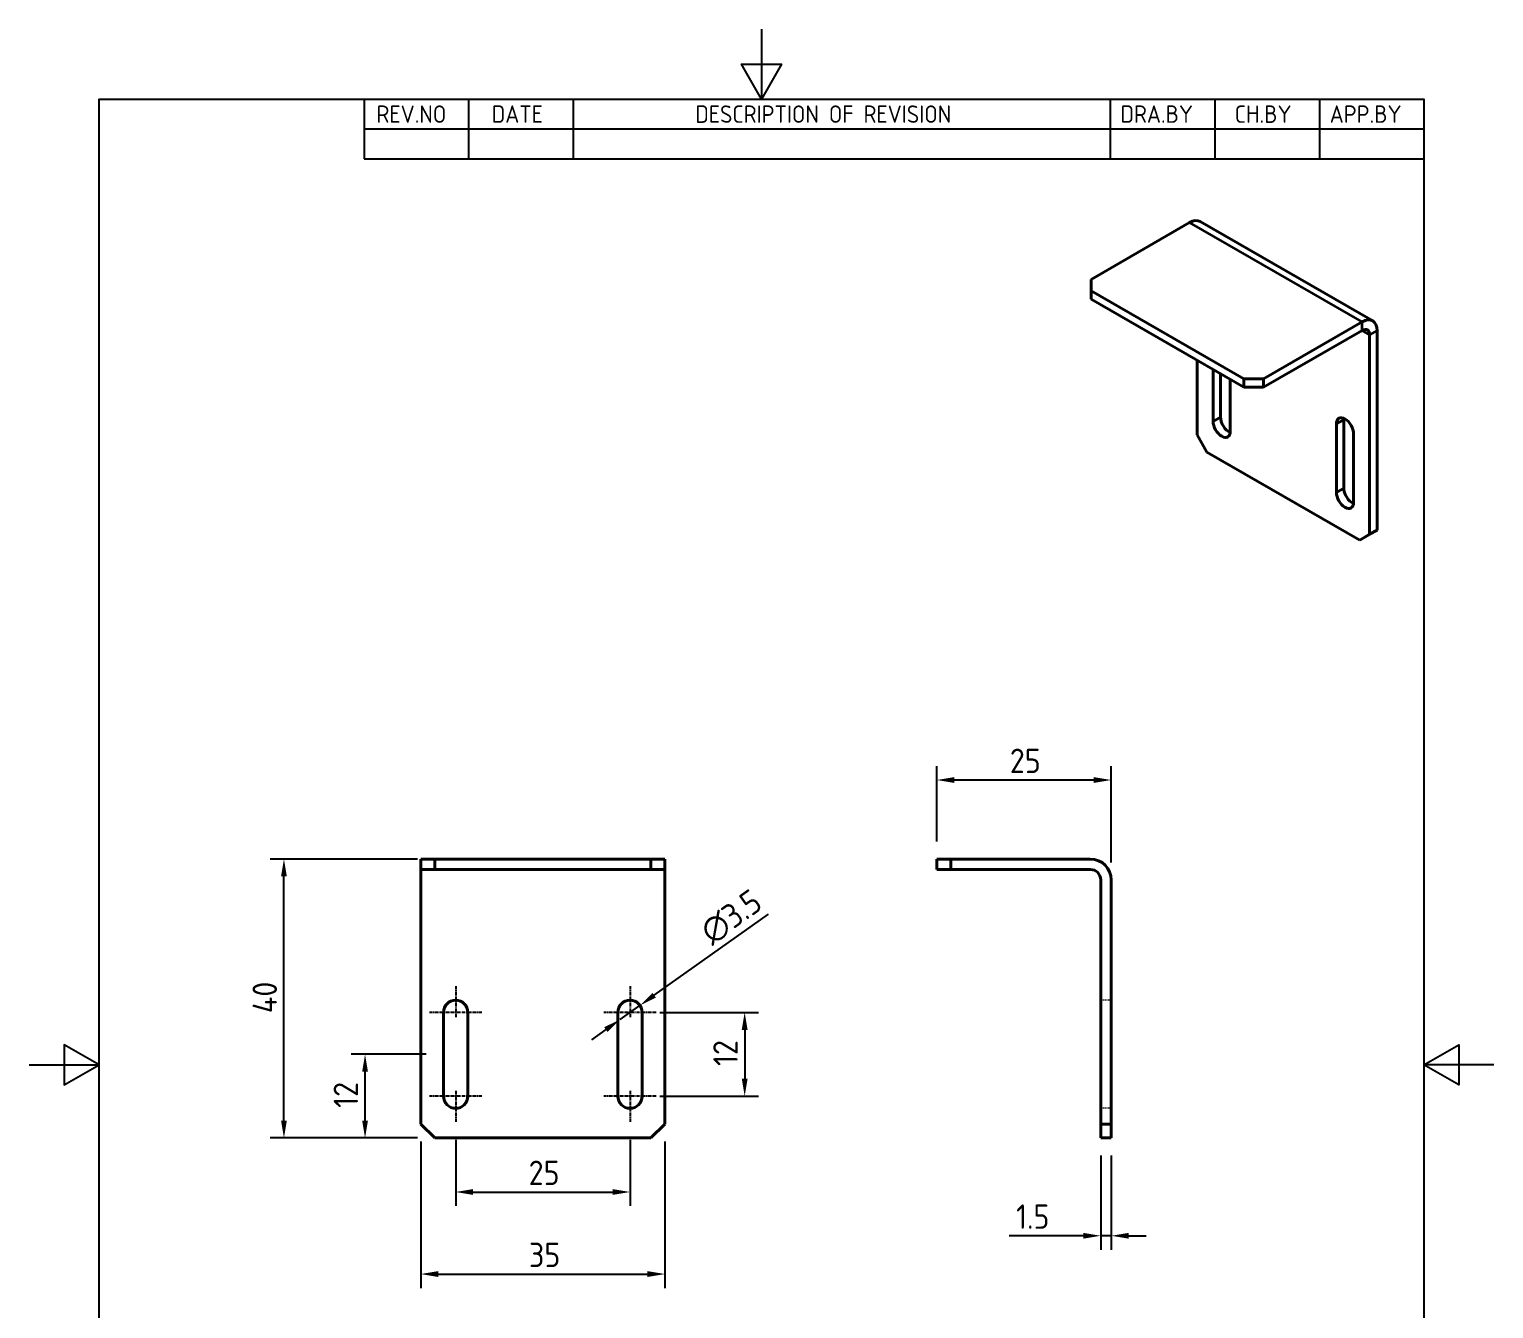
# Model space of a CAD drawing. Header units: millimetres. Extents: x 0 to 210, y 0 to 297.
# Drawn here: x 0 to 210, y 113.5 to 297 of the extents above; entities that cross this region are included whole.
import ezdxf

# ---------------------------------------------------------------- set-up
doc = ezdxf.new("R2010")
doc.units = ezdxf.units.MM
doc.linetypes.add('CHAIN', pattern=[0.7087, 0.4724, -0.0591, 0.1181, -0.0591])
doc.linetypes.add('DASHED', pattern=[0.2067, 0.1654, -0.0413])
doc.layers.get('0').update_dxf_attribs({"color": 3, "lineweight": 25, "true_color": 0x00ff00})
for name, color, linetype, lineweight, true_color in [('가려진 것(ISO)', 2, 'DASHED', 18, 0xffff00), ('가시적인 것(ISO)', 3, 'Continuous', 40, 0x00ff00), ('가시적인 좁은 것(ISO)', 3, 'Continuous', 35, 0x00ff00), ('기호(ISO)', 5, 'Continuous', 25, 0x0000ff), ('중심 표식(ISO)', 1, 'Continuous', 25, 0xff0000), ('치수(ISO)', 2, 'Continuous', 25, 0xffff00)]:
    doc.layers.add(name, color=color, linetype=linetype, lineweight=lineweight, true_color=true_color)
doc.layers.add('경계(ISO)', color=7, linetype='Continuous', lineweight=25)
doc.styles.add('ISO ProportionalPSTEK', font='isocp.shx')
doc.styles.add('치수 텍스트_PSTEK_POSCO', font='isocp.shx')
doc.dimstyles.new('치수_PSTEK_POSCO', dxfattribs={"dimtxt": 3.5, "dimasz": 2.5, "dimexe": 2, "dimexo": 2.5, "dimgap": 1, "dimtad": 1, "dimrnd": 1e-08, "dimdsep": 46, "dimtxsty": '치수 텍스트_PSTEK_POSCO', "dimcen": 0.09, "dimdle": 10, "dimclrd": 7, "dimclre": 7, "dimclrt": 2, "dimadec": 1, "dimazin": 2, "dimtfac": 1, "dimtmove": 0, "dimatfit": 3, "dimfxl": 1, "dimtolj": 1, "dimlwd": -1, "dimlwe": -1, "dimarcsym": 0})

# ---------------------------------------------------------------- blocks, each defined once
blk = doc.blocks.new('경계 Default Border')
at = {"layer": '경계(ISO)', "flags": 128}
for points in [[(105, 297.0000076293945), (105, 287.0000076293945), (102.1132469177246, 292.0000076293945), (107.8867530822754, 292.0000076293945), (105, 287.0000076293945)], [(10, 10), (10, 287.0000076293945), (200, 287.0000076293945), (200, 10), (10, 10)], [(0, 148.5000038146973), (10, 148.5000038146973), (5, 151.3867473602295), (5, 145.6132507324219), (10, 148.5000038146973)], [(210, 148.5000038146973), (200, 148.5000038146973), (205, 151.3867473602295), (205, 145.6132507324219), (200, 148.5000038146973)]]:
    blk.add_lwpolyline(points, dxfattribs=at)
blk = doc.blocks.new('리비전 내역')
at = {"layer": '기호(ISO)'}
for p, q in [((48.00000000000001, 287.0000076293945), (200, 287.0000076293945)), ((48.00000000000001, 287.0000076293945), (48.00000000000001, 282.7200076293945)), ((63.00000000000001, 287.0000076293945), (63.00000000000001, 282.7200076293945)), ((78, 287.0000076293945), (78, 282.7200076293945)), ((155, 287.0000076293945), (155, 282.7200076293945)), ((170, 287.0000076293945), (170, 282.7200076293945)), ((185, 287.0000076293945), (185, 282.7200076293945)), ((200, 287.0000076293945), (200, 282.7200076293945)), ((48.00000000000001, 282.7200076293945), (200, 282.7200076293945)), ((48.00000000000001, 282.7200076293945), (48.00000000000001, 278.4400076293945)), ((63.00000000000001, 282.7200076293945), (63.00000000000001, 278.4400076293945)), ((78, 282.7200076293945), (78, 278.4400076293945)), ((155, 282.7200076293945), (155, 278.4400076293945)), ((170, 282.7200076293945), (170, 278.4400076293945)), ((185, 282.7200076293945), (185, 278.4400076293945)), ((200, 282.7200076293945), (200, 278.4400076293945)), ((48.00000000000001, 278.4400076293945), (200, 278.4400076293945))]:
    blk.add_line(p, q, dxfattribs=at)
at = {"layer": '기호(ISO)', "color": 2, "true_color": 0xffff00, "char_height": 2.5, "attachment_point": 7, "style": 'ISO ProportionalPSTEK'}
for s, insert in [('REV.NO', (49.7871163682308, 283.5831900503393)), ('DATE', (66.31423177283666, 283.5831900503393)), ('DESCRIPTION OF REVISION', (95.50702043336295, 283.5831900503393)), ('DRA.BY', (156.4757339553203, 283.5831900503393)), ('CH.BY', (172.8642915086116, 283.5831900503393)), ('APP.BY', (186.4777339604403, 283.5831900503393))]:
    blk.add_mtext(s, dxfattribs=dict(at, insert=insert))
blk = doc.blocks.new('*D22')
at = {"layer": 'Defpoints', "color": 0, "transparency": 16777216}
for p in [(61.14731577381289, 140.2593201913645), (86.14731577381289, 140.2593201913645), (86.14731577381289, 130.2593201913645)]:
    blk.add_point(p, dxfattribs=at)
at = {"layer": '치수(ISO)', "color": 7, "transparency": 16777216}
for p, q in [((61.14731577381289, 137.7593201913645), (61.14731577381289, 128.2593201913645)), ((86.14731577381289, 137.7593201913645), (86.14731577381289, 128.2593201913645)), ((63.64731577381289, 130.2593201913645), (83.64731577381289, 130.2593201913645))]:
    blk.add_line(p, q, dxfattribs=at)
for points in [[(63.64731577381289, 130.6759868580312), (63.64731577381289, 129.8426535246979), (61.14731577381289, 130.2593201913645)], [(83.64731577381289, 130.6759868580312), (83.64731577381289, 129.8426535246979), (86.14731577381289, 130.2593201913645)]]:
    blk.add_solid(points, dxfattribs=at)
at = {"layer": '치수(ISO)', "color": 2, "transparency": 16777216, "insert": (71.60538942401965, 133.0096646795535), "char_height": 3.5, "attachment_point": 4, "style": '치수 텍스트_PSTEK_POSCO'}
blk.add_mtext('\\A1;25', dxfattribs=at)
blk = doc.blocks.new('*D23')
at = {"layer": 'Defpoints', "color": 0, "transparency": 16777216}
for p in [(56.14731577381291, 140.0093201913645), (91.1473157738129, 140.0093201913645), (91.1473157738129, 118.4937433785377)]:
    blk.add_point(p, dxfattribs=at)
at = {"layer": '치수(ISO)', "color": 7, "transparency": 16777216}
for p, q in [((56.14731577381291, 137.5093201913645), (56.14731577381291, 116.4937433785377)), ((91.1473157738129, 137.5093201913645), (91.1473157738129, 116.4937433785377)), ((58.64731577381291, 118.4937433785377), (88.6473157738129, 118.4937433785377))]:
    blk.add_line(p, q, dxfattribs=at)
for points in [[(58.64731577381291, 118.9104100452044), (58.64731577381291, 118.0770767118711), (56.14731577381291, 118.4937433785377)], [(88.6473157738129, 118.9104100452044), (88.6473157738129, 118.0770767118711), (91.1473157738129, 118.4937433785377)]]:
    blk.add_solid(points, dxfattribs=at)
at = {"layer": '치수(ISO)', "color": 2, "transparency": 16777216, "insert": (71.64982840039761, 121.2437433785377), "char_height": 3.5, "attachment_point": 4, "style": '치수 텍스트_PSTEK_POSCO'}
blk.add_mtext('\\A1;35', dxfattribs=at)
blk = doc.blocks.new('*D24')
at = {"layer": 'Defpoints', "color": 0, "transparency": 16777216}
for p in [(48.14731577381292, 150.0093201913645), (59.39731577381289, 150.0093201913645), (58.14731577381289, 138.0093201913645)]:
    blk.add_point(p, dxfattribs=at)
at = {"layer": '치수(ISO)', "color": 7, "transparency": 16777216}
for p, q in [((56.89731577381289, 150.0093201913645), (46.14731577381292, 150.0093201913645)), ((48.14731577381291, 140.5093201913645), (48.14731577381292, 147.5093201913645)), ((55.64731577381289, 138.0093201913645), (46.14731577381291, 138.0093201913645))]:
    blk.add_line(p, q, dxfattribs=at)
for points in [[(47.73064910714626, 147.5093201913645), (48.56398244047958, 147.5093201913645), (48.14731577381292, 150.0093201913645)], [(47.73064910714625, 140.5093201913645), (48.56398244047958, 140.5093201913645), (48.14731577381291, 138.0093201913645)]]:
    blk.add_solid(points, dxfattribs=at)
at = {"layer": '치수(ISO)', "color": 2, "transparency": 16777216, "insert": (45.39697128562391, 142.3292168449079), "char_height": 3.5, "attachment_point": 4, "rotation": 90, "style": '치수 텍스트_PSTEK_POSCO'}
blk.add_mtext('\\A1;12', dxfattribs=at)
blk = doc.blocks.new('*D25')
at = {"layer": 'Defpoints', "color": 0, "transparency": 16777216}
for p in [(36.5197094358815, 178.0093201913645), (58.14731577381288, 178.0093201913645), (58.14731577381289, 138.0093201913645)]:
    blk.add_point(p, dxfattribs=at)
at = {"layer": '치수(ISO)', "color": 7, "transparency": 16777216}
for p, q in [((55.64731577381288, 178.0093201913645), (34.5197094358815, 178.0093201913645)), ((36.51970943588148, 140.5093201913645), (36.51970943588149, 175.5093201913645)), ((55.64731577381289, 138.0093201913645), (34.51970943588148, 138.0093201913645))]:
    blk.add_line(p, q, dxfattribs=at)
for points in [[(36.10304276921482, 175.5093201913645), (36.93637610254815, 175.5093201913645), (36.5197094358815, 178.0093201913645)], [(36.10304276921482, 140.5093201913645), (36.93637610254815, 140.5093201913645), (36.51970943588148, 138.0093201913645)]]:
    blk.add_solid(points, dxfattribs=at)
at = {"layer": '치수(ISO)', "color": 2, "transparency": 16777216, "insert": (33.76970943588146, 155.9079422386086), "char_height": 3.5, "attachment_point": 4, "rotation": 90, "style": '치수 텍스트_PSTEK_POSCO'}
blk.add_mtext('\\A1;40', dxfattribs=at)
blk = doc.blocks.new('*D26')
at = {"layer": 'Defpoints', "color": 0, "transparency": 16777216}
for p in [(87.89731577381289, 156.0093201913645), (87.89731577381289, 144.0093201913645), (102.5870281086783, 144.0093201913645)]:
    blk.add_point(p, dxfattribs=at)
at = {"layer": '치수(ISO)', "color": 7, "transparency": 16777216}
for p, q in [((90.39731577381289, 156.0093201913645), (104.5870281086783, 156.0093201913645)), ((102.5870281086783, 153.5093201913645), (102.5870281086783, 146.5093201913645)), ((90.39731577381289, 144.0093201913645), (104.5870281086783, 144.0093201913645))]:
    blk.add_line(p, q, dxfattribs=at)
for points in [[(102.1703614420116, 153.5093201913645), (103.003694775345, 153.5093201913645), (102.5870281086783, 156.0093201913645)], [(102.1703614420116, 146.5093201913645), (103.003694775345, 146.5093201913645), (102.5870281086783, 144.0093201913645)]]:
    blk.add_solid(points, dxfattribs=at)
at = {"layer": '치수(ISO)', "color": 2, "transparency": 16777216, "insert": (99.83668362048931, 148.3292168449078), "char_height": 3.5, "attachment_point": 4, "rotation": 90, "style": '치수 텍스트_PSTEK_POSCO'}
blk.add_mtext('\\A1;12', dxfattribs=at)
blk = doc.blocks.new('*D27')
at = {"layer": 'Defpoints', "color": 0, "transparency": 16777216}
for p in [(87.57406498265334, 157.0226743718329), (84.72056656497242, 154.9959660108961)]:
    blk.add_point(p, dxfattribs=at)
at = {"layer": '치수(ISO)', "color": 7, "transparency": 16777216}
for p, q in [((89.61227813813983, 158.4703232010736), (105.984986665421, 170.099103177896)), ((84.72056656497242, 154.9959660108961), (87.57406498265334, 157.0226743718329)), ((82.68235340948593, 153.5483171816554), (80.64414025399947, 152.1006683524148))]:
    blk.add_line(p, q, dxfattribs=at)
for points in [[(89.37100333326637, 158.8100253936547), (89.85355294301326, 158.1306210084925), (87.57406498265334, 157.0226743718329)], [(82.44107860461249, 153.8880193742365), (82.92362821435938, 153.2086149890744), (84.72056656497242, 154.9959660108961)]]:
    blk.add_solid(points, dxfattribs=at)
at = {"layer": '치수(ISO)', "color": 2, "transparency": 16777216, "insert": (96.8960455559139, 167.0166998780724), "char_height": 3.5, "attachment_point": 4, "rotation": 35.384422262238175, "style": '치수 텍스트_PSTEK_POSCO'}
blk.add_mtext('\\A1;∅3.5', dxfattribs=at)
blk = doc.blocks.new('*D28')
at = {"layer": 'Defpoints', "color": 0, "transparency": 16777216}
for p in [(130.1512940779565, 189.3410710148061), (130.1512940779565, 178.0093201913645), (155.1512940779571, 175.0093201913645)]:
    blk.add_point(p, dxfattribs=at)
at = {"layer": '치수(ISO)', "color": 7, "transparency": 16777216}
for p, q in [((130.1512940779565, 180.5093201913645), (130.1512940779565, 191.3410710148061)), ((155.1512940779571, 177.5093201913645), (155.1512940779571, 191.3410710148061)), ((152.6512940779571, 189.3410710148061), (132.6512940779565, 189.3410710148061))]:
    blk.add_line(p, q, dxfattribs=at)
for points in [[(132.6512940779565, 189.7577376814727), (132.6512940779565, 188.9244043481394), (130.1512940779565, 189.3410710148061)], [(152.6512940779571, 189.7577376814727), (152.6512940779571, 188.9244043481394), (155.1512940779571, 189.3410710148061)]]:
    blk.add_solid(points, dxfattribs=at)
at = {"layer": '치수(ISO)', "color": 2, "transparency": 16777216, "insert": (140.6093677281635, 192.091415502995), "char_height": 3.5, "attachment_point": 4, "style": '치수 텍스트_PSTEK_POSCO'}
blk.add_mtext('\\A1;25', dxfattribs=at)
blk = doc.blocks.new('*D29')
at = {"layer": 'Defpoints', "color": 0, "transparency": 16777216}
for p in [(153.6512940779565, 138.0093201913645), (155.1512940779565, 138.0093201913645), (155.1512940779565, 123.9838548649831)]:
    blk.add_point(p, dxfattribs=at)
at = {"layer": '치수(ISO)', "color": 7, "transparency": 16777216}
for p, q in [((153.6512940779565, 135.5093201913645), (153.6512940779565, 121.9838548649831)), ((155.1512940779565, 135.5093201913645), (155.1512940779565, 121.9838548649831)), ((151.1512940779565, 123.9838548649831), (140.5005041465367, 123.9838548649831)), ((155.1512940779565, 123.9838548649831), (153.6512940779565, 123.9838548649831)), ((157.6512940779565, 123.9838548649831), (160.1512940779565, 123.9838548649831))]:
    blk.add_line(p, q, dxfattribs=at)
for points in [[(151.1512940779565, 124.4005215316498), (151.1512940779565, 123.5671881983165), (153.6512940779565, 123.9838548649831)], [(157.6512940779565, 124.4005215316498), (157.6512940779565, 123.5671881983165), (155.1512940779565, 123.9838548649831)]]:
    blk.add_solid(points, dxfattribs=at)
at = {"layer": '치수(ISO)', "color": 2, "transparency": 16777216, "insert": (141.5005041465367, 126.7338548649831), "char_height": 3.5, "attachment_point": 4, "style": '치수 텍스트_PSTEK_POSCO'}
blk.add_mtext('\\A1;1.5', dxfattribs=at)

msp = doc.modelspace()

# ---------------------------------------------------------------- linework, layer by layer
at = {"layer": '가려진 것(ISO)'}
for p, q in [((155.1512940779556, 157.7593201913645), (153.6512940779556, 157.7593201913645)), ((155.1512940779556, 142.2593201913645), (153.6512940779556, 142.2593201913645))]:
    msp.add_line(p, q, dxfattribs=at)
at = {"layer": '가시적인 것(ISO)'}
for p, q in [((152.2554589341098, 261.1404739976593), (166.3975945578387, 269.2843882735072)), ((167.8946911925912, 269.4314972074155), (192.6434285341241, 255.1796472246859)), ((152.2554589341103, 259.51169114249), (152.2554589341098, 261.1404739976593)), ((152.2554589341103, 258.2853704552262), (152.2554589341103, 259.51169114249)), ((174.1757691508965, 246.8886240149295), (152.2554589341103, 259.51169114249)), ((174.1757691508965, 245.6623033276657), (152.2554589341103, 258.2853704552262)), ((191.1463318993715, 255.0325382907776), (177.0041962756427, 246.8886240149297)), ((177.0041962756427, 245.6623033276659), (191.1463318993715, 253.8062176035138)), ((192.2069920711512, 253.1906904869386), (192.2069920711512, 224.5765411174497)), ((193.2676522429309, 253.8014840576272), (193.2676522429309, 225.1873346881383)), ((167.4582547296184, 238.8283911001793), (167.4582547296184, 249.5306626086952)), ((169.756351768475, 240.7751935297246), (169.756351768475, 248.2072765388702)), ((170.8170119402547, 247.596482968182), (170.8170119402547, 241.3859871004132)), ((172.2312255026283, 246.7820915405973), (172.2312255026283, 239.3500085314516)), ((174.1757691508965, 246.8886240149295), (174.1757691508965, 245.6623033276657)), ((177.0041962756427, 246.8886240149297), (174.1757691508965, 246.8886240149295)), ((177.0041962756427, 245.6623033276659), (177.0041962756427, 246.8886240149297)), ((174.1757691508965, 245.6623033276657), (177.0041962756427, 245.6623033276659)), ((187.4340212981413, 230.5953006849177), (187.4340212981413, 240.4058661830282)), ((188.4946814699209, 241.0166597537168), (188.4946814699209, 231.2060942556063)), ((168.8724682919917, 236.3789054229096), (167.4582547296184, 238.8283911001793)), ((189.9088950322946, 238.9806811847552), (189.9088950322946, 229.1701156866448)), ((190.7927785087779, 223.7558382953492), (168.8724682919917, 236.3789054229096)), ((191.8534386805576, 224.3666318660378), (193.2676522429309, 225.1873346881383)), ((193.2676522429309, 225.1873346881383), (192.2069920711512, 224.5765411174497)), ((192.2069920711512, 224.5765411174497), (190.7927785087779, 223.7558382953492)), ((190.7927785087779, 223.7558382953492), (191.8534386805576, 224.3666318660378)), ((58.14731577381288, 178.0093201913645), (56.14731577381289, 178.0093201913645)), ((56.14731577381289, 178.0093201913645), (56.14731577381289, 176.5093201913646)), ((56.14731577381289, 176.5093201913646), (58.14731577381288, 176.5093201913646)), ((56.14731577381288, 176.5093201913645), (56.14731577381288, 175.0093201913645)), ((58.14731577381288, 176.5093201913646), (58.14731577381288, 178.0093201913645)), ((89.14731577381289, 178.0093201913645), (58.14731577381288, 178.0093201913645)), ((89.14731577381289, 176.5093201913646), (58.14731577381288, 176.5093201913646)), ((89.14731577381289, 178.0093201913645), (89.14731577381289, 176.5093201913646)), ((91.14731577381289, 178.0093201913645), (89.14731577381289, 178.0093201913645)), ((89.14731577381289, 176.5093201913646), (91.1473157738129, 176.5093201913646)), ((91.1473157738129, 176.5093201913646), (91.14731577381289, 178.0093201913645)), ((91.14731577381289, 176.5093201913645), (91.14731577381289, 175.0093201913645)), ((130.1512940779565, 178.0093201913645), (130.1512940779565, 176.5093201913646)), ((132.1512940779571, 178.0093201913645), (130.1512940779565, 178.0093201913645)), ((130.1512940779565, 176.5093201913646), (132.1512940779571, 176.5093201913646)), ((132.1512940779571, 176.5093201913646), (132.1512940779571, 178.0093201913645)), ((152.1512940779571, 178.0093201913645), (132.1512940779571, 178.0093201913645)), ((132.1512940779571, 176.5093201913646), (152.1512940779571, 176.5093201913645)), ((56.14731577381291, 140.0093201913645), (56.14731577381288, 175.0093201913645)), ((91.14731577381289, 175.0093201913645), (91.1473157738129, 140.0093201913645)), ((153.651294077957, 175.0093201913645), (153.651294077957, 140.0093201913645)), ((155.1512940779571, 175.0093201913645), (155.1512940779571, 140.0093201913645)), ((59.39731577381289, 144.0093201913645), (59.39731577381289, 156.0093201913645)), ((62.8973157738129, 156.0093201913645), (62.89731577381289, 144.0093201913645)), ((84.39731577381289, 144.0093201913645), (84.39731577381289, 156.0093201913645)), ((87.89731577381289, 156.0093201913645), (87.89731577381289, 144.0093201913645)), ((58.14731577381289, 138.0093201913645), (56.14731577381291, 140.0093201913645)), ((91.1473157738129, 140.0093201913645), (89.14731577381289, 138.0093201913645)), ((153.651294077957, 140.0093201913645), (153.6512940779565, 138.0093201913645)), ((155.1512940779571, 140.0093201913645), (153.651294077957, 140.0093201913645)), ((155.1512940779565, 138.0093201913645), (155.1512940779571, 140.0093201913645)), ((89.14731577381289, 138.0093201913645), (58.14731577381291, 138.0093201913645)), ((153.6512940779565, 138.0093201913645), (155.1512940779565, 138.0093201913645))]:
    msp.add_line(p, q, dxfattribs=at)
for centre, radius, start, end in [((152.1512940779571, 175.0093201913645), 3, 0, 90), ((152.1512940779571, 175.0093201913645), 1.500000000000001, 0, 90), ((61.14731577381289, 156.0093201913645), 1.749999999999998, 0, 180), ((86.1473157738129, 156.0093201913645), 1.75, 0, 180), ((61.14731577381289, 144.0093201913645), 1.75, 180, 0), ((86.1473157738129, 144.0093201913645), 1.75, 180, 0)]:
    msp.add_arc(centre, radius, start, end, dxfattribs=at)
for centre, major_axis, ratio, start_param, end_param in [((166.3975945578387, 266.8317468989796), (1.497096634752542, 2.599750308435899), 0.5780931159156388, 0, 0.7834644549744159), ((191.1463318993715, 252.57989691625), (1.497096634752547, 2.599750308435907), 0.578093115915639, 5.495853435359098, 7.066649762154002), ((191.1463318993715, 252.57989691625), (0.7485483173762743, 1.299875154217955), 0.5780931159156389, 5.495853435359107, 7.066649762154001), ((188.671458165218, 239.6932736838917), (-0.8733063702727089, 1.516521013254056), 0.5780931159158107, 3.928924525410105, 7.070517178999897), ((170.9937886355516, 240.0626010305881), (0.8733063702727086, -1.516521013254056), 0.5780931159158107, 3.928924525410105, 7.070517178999898), ((172.0544488073313, 240.6733946012767), (0.8733063702727983, -1.516521013254002), 0.5780931159158106, 3.928924525409869, 5.633516250607423), ((189.7321183369976, 240.3040672545803), (0.873306370272821, -1.516521013254042), 0.5780931159158106, 3.791261710161372, 3.928924525409848), ((189.7321183369976, 230.4935017564698), (0.8733063702727983, -1.516521013254002), 0.5780931159158106, 3.928924525409869, 5.633516250607423), ((188.671458165218, 229.8827081857812), (0.8733063702727086, -1.516521013254056), 0.5780931159158107, 3.928924525410105, 7.070517178999898)]:
    msp.add_ellipse(centre, major_axis=major_axis, ratio=ratio, start_param=start_param, end_param=end_param, dxfattribs=at)
at = {"layer": '가시적인 좁은 것(ISO)'}
for p, q in [((191.1463318993715, 255.0325382907776), (166.3975945578387, 269.2843882735072)), ((191.1463318993715, 253.8062176035138), (191.1463318993715, 255.0325382907776)), ((192.2069920711512, 253.1906904869386), (191.1422219317535, 253.8038508305703)), ((193.2676522429309, 253.8014840576272), (192.2069920711512, 253.1906904869386)), ((170.8170119402547, 241.3859871004132), (169.756351768475, 240.7751935297246)), ((188.4946814699209, 241.0166597537168), (187.4340212981413, 240.4058661830282)), ((188.4946814699209, 231.2060942556063), (187.4340212981413, 230.5953006849177))]:
    msp.add_line(p, q, dxfattribs=at)
at = {"layer": '중심 표식(ISO)', "linetype": 'CHAIN'}
for p, q in [((61.14731577381289, 159.7593201913645), (61.14731577381289, 155.2593201913645)), ((86.14731577381289, 159.7593201913645), (86.14731577381289, 155.2593201913645)), ((64.89731577381289, 156.0093201913645), (57.39731577381289, 156.0093201913645)), ((89.89731577381289, 156.0093201913645), (82.39731577381289, 156.0093201913645)), ((64.89731577381289, 144.0093201913645), (57.39731577381289, 144.0093201913645)), ((61.14731577381289, 144.7593201913645), (61.14731577381289, 140.2593201913645)), ((89.89731577381289, 144.0093201913645), (82.39731577381289, 144.0093201913645)), ((86.14731577381289, 144.7593201913645), (86.14731577381289, 140.2593201913645))]:
    msp.add_line(p, q, dxfattribs=at)

# ---------------------------------------------------------------- block references
msp.add_blockref('경계 Default Border', (0, 0))
at = {"layer": '기호(ISO)'}
msp.add_blockref('리비전 내역', (0, 0), dxfattribs=at)

# ---------------------------------------------------------------- dimensions: what is measured, and where the dimension line sits
at = {"layer": '치수(ISO)', "color": 7}
for base, p1, p2, angle, override, picture, middle in [((130.1512940779565, 189.3410710148061), (155.1512940779571, 175.0093201913645), (130.1512940779565, 178.0093201913645), 180, {"dimdec": 2, "dimtp": 0, "dimtm": -0, "dimtdec": 2, "dimtofl": 0, "dimatfit": 1}, '*D28', (142.6512940779568, 189.3410710148061)), ((36.5197094358815, 178.0093201913645), (58.14731577381289, 138.0093201913645), (58.14731577381288, 178.0093201913645), 90, {"dimdec": 2, "dimtp": 0, "dimtm": -0, "dimtdec": 2, "dimtofl": 0, "dimatfit": 1}, '*D25', (36.51970943588146, 158.0093201913645)), ((102.5870281086783, 144.0093201913645), (87.89731577381289, 156.0093201913645), (87.89731577381289, 144.0093201913645), 90, {"dimdec": 2, "dimtp": 0, "dimtm": -0, "dimtdec": 2, "dimtofl": 0, "dimatfit": 1}, '*D26', (102.5870281086783, 150.0093201913645)), ((48.14731577381292, 150.0093201913645), (58.14731577381289, 138.0093201913645), (59.39731577381289, 150.0093201913645), 90, {"dimdec": 2, "dimtp": 0, "dimtm": -0, "dimtdec": 2, "dimtofl": 0, "dimatfit": 1}, '*D24', (48.14731577381289, 144.0093201913646)), ((86.14731577381289, 130.2593201913645), (61.14731577381289, 140.2593201913645), (86.14731577381289, 140.2593201913645), 180, {"dimdec": 2, "dimtp": 0, "dimtm": -0, "dimtdec": 2, "dimtofl": 0, "dimatfit": 1}, '*D22', (73.64731577381289, 130.2593201913645)), ((155.1512940779565, 123.9838548649831), (153.6512940779565, 138.0093201913645), (155.1512940779565, 138.0093201913645), 180, {"dimdec": 2, "dimtp": 0, "dimtm": -0, "dimtdec": 2, "dimtofl": 1, "dimatfit": 1}, '*D29', (143.672991519952, 123.9838548649831))]:
    dim = msp.add_linear_dim(base=base, p1=p1, p2=p2, angle=angle, dimstyle='치수_PSTEK_POSCO', override=override, dxfattribs=at)
    dim.commit()
    dim.dimension.update_dxf_attribs({"geometry": picture, "text_midpoint": middle, "dimtype": 160})
dim = msp.add_diameter_dim_2p(p1=(84.72056656497242, 154.9959660108961), p2=(87.57406498265334, 157.0226743718329), dimstyle='치수_PSTEK_POSCO', override={"dimdec": 2, "dimlfac": 1.000000000000049, "dimtp": 0, "dimtm": -0, "dimtdec": 2, "dimatfit": 2}, dxfattribs=at)
dim.commit()
dim.dimension.update_dxf_attribs({"geometry": '*D27', "text_midpoint": (101.8290803356525, 167.1473545266185), "dimtype": 163})
dim = msp.add_linear_dim(base=(91.1473157738129, 118.4937433785377), p1=(56.14731577381291, 140.0093201913645), p2=(91.1473157738129, 140.0093201913645), dimstyle='치수_PSTEK_POSCO', override={"dimdec": 2, "dimtp": 0, "dimtm": -0, "dimtdec": 2, "dimtofl": 0, "dimatfit": 1}, dxfattribs=at)
dim.commit()
dim.dimension.update_dxf_attribs({"geometry": '*D23', "text_midpoint": (73.6473157738129, 118.4937433785377), "dimtype": 160})

doc.saveas('drawing.dxf')
